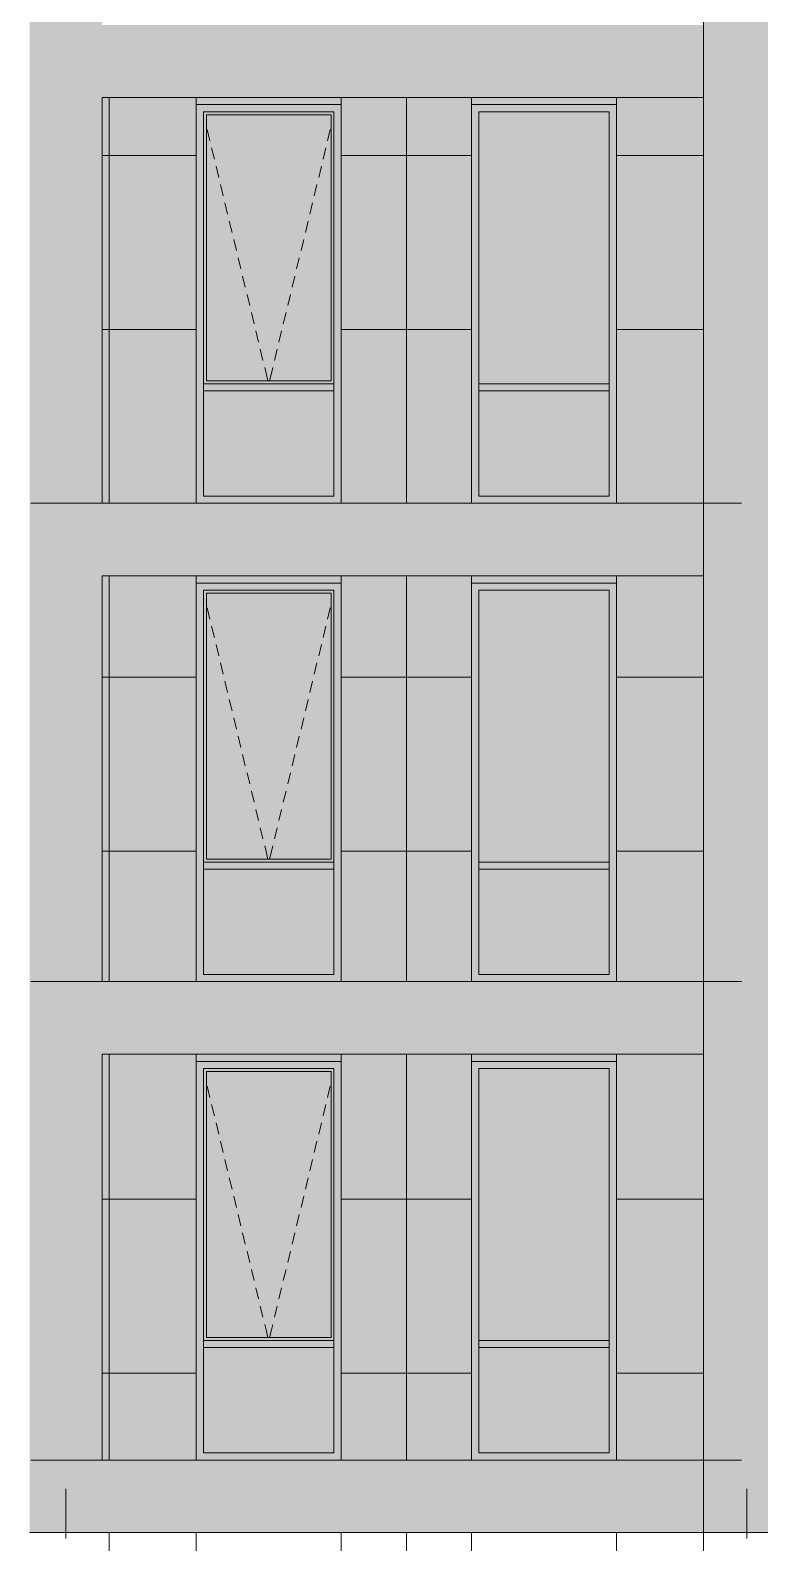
# Model space of a CAD drawing. Header units: millimetres. Extents: x 1499747 to 4230374, y -28481 to 441852.
# Drawn here: x 4146317 to 4151351, y 373458 to 383892 of the extents above; entities that cross this region are included whole.
import ezdxf

# ---------------------------------------------------------------- set-up
doc = ezdxf.new("R2010")
doc.units = ezdxf.units.MM
doc.header["$MEASUREMENT"] = 0
doc.layers.add('Чертеж и Рисунок', color=7, linetype='Continuous')

msp = doc.modelspace()

# ---------------------------------------------------------------- hatches: boundary and pattern name
at = {"layer": 'Чертеж и Рисунок', "linetype": 'Continuous', "lineweight": 0, "true_color": 0xffffff}
for points in [[(4150962.66994, 399933.01142), (4150962.66994, 373528.37108), (4151462.6707, 373528.37108), (4151462.6707, 399933.01142)], [(4146312.76283, 373528.37108), (4146812.7636, 373528.37108), (4146812.7636, 393328.40133), (4146312.76283, 393328.40133)], [(4146812.7636, 383428.3862), (4150962.66994, 383428.3862), (4150962.66994, 383928.38697), (4146812.7636, 383928.38697)], [(4150962.66994, 383428.3862), (4146812.7636, 383428.3862), (4146812.7636, 380628.38193), (4147462.76459, 380628.38193), (4147462.76459, 383378.38613), (4148462.76612, 383378.38613), (4148462.76612, 380628.38193), (4149362.66749, 380628.38193), (4149362.66749, 383378.38613), (4150362.66902, 383378.38613), (4150362.66902, 380628.38193), (4150962.66994, 380628.38193)], [(4146812.7636, 380128.38116), (4150962.66994, 380128.38116), (4150962.66994, 380628.38193), (4146812.7636, 380628.38193)], [(4146812.7636, 377328.37688), (4147462.76459, 377328.37688), (4147462.76459, 380078.38109), (4148462.76612, 380078.38109), (4148462.76612, 377328.37688), (4149362.66749, 377328.37688), (4149362.66749, 380078.38109), (4150362.66902, 380078.38109), (4150362.66902, 377328.37688), (4150962.66994, 377328.37688), (4150962.66994, 380128.38116), (4146812.7636, 380128.38116)], [(4146812.7636, 377328.37688), (4146812.7636, 376828.37612), (4150962.66994, 376828.37612), (4150962.66994, 377328.37688)], [(4146812.7636, 374028.37184), (4147462.76459, 374028.37184), (4147462.76459, 376778.37604), (4148462.76612, 376778.37604), (4148462.76612, 374028.37184), (4149362.66749, 374028.37184), (4149362.66749, 376778.37604), (4150362.66902, 376778.37604), (4150362.66902, 374028.37184), (4150962.66994, 374028.37184), (4150962.66994, 376828.37612), (4146812.7636, 376828.37612)], [(4146812.7636, 373528.37108), (4150962.66994, 373528.37108), (4150962.66994, 374028.37184), (4146812.7636, 374028.37184)]]:
    msp.add_hatch(color=7, dxfattribs=at).paths.add_polyline_path(points)
at = {"layer": 'Чертеж и Рисунок', "linetype": 'Continuous', "lineweight": 0, "true_color": 0x2e2e2e}
for points in [[(4147462.76459, 383028.38559), (4147512.76467, 383028.38559), (4147512.76467, 383328.38605), (4147462.76459, 383378.38613)], [(4147962.76536, 383378.38613), (4147462.76459, 383378.38613), (4147512.76467, 383328.38605), (4147962.76536, 383328.38605)], [(4147962.76536, 383378.38613), (4147962.76536, 383328.38605), (4148412.76604, 383328.38605), (4148462.76612, 383378.38613)], [(4148462.76612, 383028.38559), (4148462.76612, 383378.38613), (4148412.76604, 383328.38605), (4148412.76604, 383028.38559)], [(4149362.66749, 383028.38559), (4149412.66757, 383028.38559), (4149412.66757, 383328.38605), (4149362.66749, 383378.38613)], [(4149862.66826, 383378.38613), (4149362.66749, 383378.38613), (4149412.66757, 383328.38605), (4149862.66826, 383328.38605)], [(4149862.66826, 383378.38613), (4149862.66826, 383328.38605), (4150312.66895, 383328.38605), (4150362.66902, 383378.38613)], [(4150362.66902, 383028.38559), (4150362.66902, 383378.38613), (4150312.66895, 383328.38605), (4150312.66895, 383028.38559)], [(4147462.76459, 381628.38345), (4147512.76467, 381628.38345), (4147512.76467, 383028.38559), (4147462.76459, 383028.38559)], [(4148462.76612, 381628.38345), (4148462.76612, 383028.38559), (4148412.76604, 383028.38559), (4148412.76604, 381628.38345)], [(4149362.66749, 381628.38345), (4149412.66757, 381628.38345), (4149412.66757, 383028.38559), (4149362.66749, 383028.38559)], [(4150362.66902, 381628.38345), (4150362.66902, 383028.38559), (4150312.66895, 383028.38559), (4150312.66895, 381628.38345)], [(4147462.76459, 381428.38315), (4147512.76467, 381428.38315), (4147512.76467, 381628.38345), (4147462.76459, 381628.38345)], [(4148462.76612, 381428.38315), (4148462.76612, 381628.38345), (4148412.76604, 381628.38345), (4148412.76604, 381428.38315)], [(4149362.66749, 381428.38315), (4149412.66757, 381428.38315), (4149412.66757, 381628.38345), (4149362.66749, 381628.38345)], [(4150362.66902, 381428.38315), (4150362.66902, 381628.38345), (4150312.66895, 381628.38345), (4150312.66895, 381428.38315)], [(4147462.76459, 381428.38315), (4147462.76459, 380628.38193), (4147512.76467, 380678.382), (4147512.76467, 381428.38315)], [(4147512.76467, 381453.38319), (4147512.76467, 381403.38311), (4147962.76536, 381403.38311), (4147962.76536, 381453.38319)], [(4147962.76536, 381453.38319), (4147962.76536, 381403.38311), (4148412.76604, 381403.38311), (4148412.76604, 381453.38319)], [(4148462.76612, 381428.38315), (4148412.76604, 381428.38315), (4148412.76604, 380678.382), (4148462.76612, 380628.38193)], [(4149362.66749, 381428.38315), (4149362.66749, 380628.38193), (4149412.66757, 380678.382), (4149412.66757, 381428.38315)], [(4149412.66757, 381403.38311), (4149862.66826, 381403.38311), (4149862.66826, 381453.38319), (4149412.66757, 381453.38319)], [(4149862.66826, 381453.38319), (4149862.66826, 381403.38311), (4150312.66895, 381403.38311), (4150312.66895, 381453.38319)], [(4150362.66902, 381428.38315), (4150312.66895, 381428.38315), (4150312.66895, 380678.382), (4150362.66902, 380628.38193)], [(4147462.76459, 380628.38193), (4147962.76536, 380628.38193), (4147962.76536, 380678.382), (4147512.76467, 380678.382)], [(4147962.76536, 380628.38193), (4148462.76612, 380628.38193), (4148412.76604, 380678.382), (4147962.76536, 380678.382)], [(4149862.66826, 380628.38193), (4149862.66826, 380678.382), (4149412.66757, 380678.382), (4149362.66749, 380628.38193)], [(4149862.66826, 380628.38193), (4150362.66902, 380628.38193), (4150312.66895, 380678.382), (4149862.66826, 380678.382)], [(4147462.76459, 379728.38055), (4147512.76467, 379728.38055), (4147512.76467, 380028.38101), (4147462.76459, 380078.38109)], [(4147462.76459, 380078.38109), (4147512.76467, 380028.38101), (4147962.76536, 380028.38101), (4147962.76536, 380078.38109)], [(4147962.76536, 380078.38109), (4147962.76536, 380028.38101), (4148412.76604, 380028.38101), (4148462.76612, 380078.38109)], [(4148462.76612, 379728.38055), (4148462.76612, 380078.38109), (4148412.76604, 380028.38101), (4148412.76604, 379728.38055)], [(4149362.66749, 379728.38055), (4149412.66757, 379728.38055), (4149412.66757, 380028.38101), (4149362.66749, 380078.38109)], [(4149862.66826, 380078.38109), (4149362.66749, 380078.38109), (4149412.66757, 380028.38101), (4149862.66826, 380028.38101)], [(4149862.66826, 380078.38109), (4149862.66826, 380028.38101), (4150312.66895, 380028.38101), (4150362.66902, 380078.38109)], [(4150362.66902, 379728.38055), (4150362.66902, 380078.38109), (4150312.66895, 380028.38101), (4150312.66895, 379728.38055)], [(4147462.76459, 378328.37841), (4147512.76467, 378328.37841), (4147512.76467, 379728.38055), (4147462.76459, 379728.38055)], [(4148462.76612, 378328.37841), (4148462.76612, 379728.38055), (4148412.76604, 379728.38055), (4148412.76604, 378328.37841)], [(4149362.66749, 378328.37841), (4149412.66757, 378328.37841), (4149412.66757, 379728.38055), (4149362.66749, 379728.38055)], [(4150362.66902, 378328.37841), (4150362.66902, 379728.38055), (4150312.66895, 379728.38055), (4150312.66895, 378328.37841)], [(4147462.76459, 378128.37811), (4147512.76467, 378128.37811), (4147512.76467, 378328.37841), (4147462.76459, 378328.37841)], [(4148462.76612, 378128.37811), (4148462.76612, 378328.37841), (4148412.76604, 378328.37841), (4148412.76604, 378128.37811)], [(4149362.66749, 378128.37811), (4149412.66757, 378128.37811), (4149412.66757, 378328.37841), (4149362.66749, 378328.37841)], [(4150362.66902, 378128.37811), (4150362.66902, 378328.37841), (4150312.66895, 378328.37841), (4150312.66895, 378128.37811)], [(4147512.76467, 378153.37814), (4147512.76467, 378103.37807), (4147962.76536, 378103.37807), (4147962.76536, 378153.37814)], [(4147962.76536, 378153.37814), (4147962.76536, 378103.37807), (4148412.76604, 378103.37807), (4148412.76604, 378153.37814)], [(4149412.66757, 378103.37807), (4149862.66826, 378103.37807), (4149862.66826, 378153.37814), (4149412.66757, 378153.37814)], [(4149862.66826, 378153.37814), (4149862.66826, 378103.37807), (4150312.66895, 378103.37807), (4150312.66895, 378153.37814)], [(4147462.76459, 378128.37811), (4147462.76459, 377328.37688), (4147512.76467, 377378.37696), (4147512.76467, 378128.37811)], [(4148462.76612, 378128.37811), (4148412.76604, 378128.37811), (4148412.76604, 377378.37696), (4148462.76612, 377328.37688)], [(4149362.66749, 378128.37811), (4149362.66749, 377328.37688), (4149412.66757, 377378.37696), (4149412.66757, 378128.37811)], [(4150362.66902, 378128.37811), (4150312.66895, 378128.37811), (4150312.66895, 377378.37696), (4150362.66902, 377328.37688)], [(4147512.76467, 377378.37696), (4147462.76459, 377328.37688), (4147962.76536, 377328.37688), (4147962.76536, 377378.37696)], [(4147962.76536, 377328.37688), (4148462.76612, 377328.37688), (4148412.76604, 377378.37696), (4147962.76536, 377378.37696)], [(4149862.66826, 377328.37688), (4149862.66826, 377378.37696), (4149412.66757, 377378.37696), (4149362.66749, 377328.37688)], [(4149862.66826, 377328.37688), (4150362.66902, 377328.37688), (4150312.66895, 377378.37696), (4149862.66826, 377378.37696)], [(4147462.76459, 376428.37551), (4147512.76467, 376428.37551), (4147512.76467, 376728.37597), (4147462.76459, 376778.37604)], [(4147962.76536, 376778.37604), (4147462.76459, 376778.37604), (4147512.76467, 376728.37597), (4147962.76536, 376728.37597)], [(4147962.76536, 376778.37604), (4147962.76536, 376728.37597), (4148412.76604, 376728.37597), (4148462.76612, 376778.37604)], [(4148462.76612, 376428.37551), (4148462.76612, 376778.37604), (4148412.76604, 376728.37597), (4148412.76604, 376428.37551)], [(4149362.66749, 376428.37551), (4149412.66757, 376428.37551), (4149412.66757, 376728.37597), (4149362.66749, 376778.37604)], [(4149862.66826, 376778.37604), (4149362.66749, 376778.37604), (4149412.66757, 376728.37597), (4149862.66826, 376728.37597)], [(4149862.66826, 376778.37604), (4149862.66826, 376728.37597), (4150312.66895, 376728.37597), (4150362.66902, 376778.37604)], [(4150362.66902, 376428.37551), (4150362.66902, 376778.37604), (4150312.66895, 376728.37597), (4150312.66895, 376428.37551)], [(4147462.76459, 375028.37337), (4147512.76467, 375028.37337), (4147512.76467, 376428.37551), (4147462.76459, 376428.37551)], [(4148462.76612, 375028.37337), (4148462.76612, 376428.37551), (4148412.76604, 376428.37551), (4148412.76604, 375028.37337)], [(4149362.66749, 375028.37337), (4149412.66757, 375028.37337), (4149412.66757, 376428.37551), (4149362.66749, 376428.37551)], [(4150362.66902, 375028.37337), (4150362.66902, 376428.37551), (4150312.66895, 376428.37551), (4150312.66895, 375028.37337)], [(4147462.76459, 374828.37307), (4147512.76467, 374828.37307), (4147512.76467, 375028.37337), (4147462.76459, 375028.37337)], [(4148462.76612, 374828.37307), (4148462.76612, 375028.37337), (4148412.76604, 375028.37337), (4148412.76604, 374828.37307)], [(4149362.66749, 374828.37307), (4149412.66757, 374828.37307), (4149412.66757, 375028.37337), (4149362.66749, 375028.37337)], [(4150362.66902, 374828.37307), (4150362.66902, 375028.37337), (4150312.66895, 375028.37337), (4150312.66895, 374828.37307)], [(4147462.76459, 374828.37307), (4147462.76459, 374028.37184), (4147512.76467, 374078.37192), (4147512.76467, 374828.37307)], [(4147512.76467, 374803.37303), (4147962.76536, 374803.37303), (4147962.76536, 374853.3731), (4147512.76467, 374853.3731)], [(4147962.76536, 374853.3731), (4147962.76536, 374803.37303), (4148412.76604, 374803.37303), (4148412.76604, 374853.3731)], [(4148462.76612, 374828.37307), (4148412.76604, 374828.37307), (4148412.76604, 374078.37192), (4148462.76612, 374028.37184)], [(4149362.66749, 374828.37307), (4149362.66749, 374028.37184), (4149412.66757, 374078.37192), (4149412.66757, 374828.37307)], [(4149412.66757, 374803.37303), (4149862.66826, 374803.37303), (4149862.66826, 374853.3731), (4149412.66757, 374853.3731)], [(4149862.66826, 374853.3731), (4149862.66826, 374803.37303), (4150312.66895, 374803.37303), (4150312.66895, 374853.3731)], [(4150362.66902, 374828.37307), (4150312.66895, 374828.37307), (4150312.66895, 374078.37192), (4150362.66902, 374028.37184)], [(4147462.76459, 374028.37184), (4147962.76536, 374028.37184), (4147962.76536, 374078.37192), (4147512.76467, 374078.37192)], [(4147962.76536, 374028.37184), (4148462.76612, 374028.37184), (4148412.76604, 374078.37192), (4147962.76536, 374078.37192)], [(4149862.66826, 374028.37184), (4149862.66826, 374078.37192), (4149412.66757, 374078.37192), (4149362.66749, 374028.37184)], [(4149862.66826, 374028.37184), (4150362.66902, 374028.37184), (4150312.66895, 374078.37192), (4149862.66826, 374078.37192)]]:
    msp.add_hatch(color=250, dxfattribs=at).paths.add_polyline_path(points)
at = {"layer": 'Чертеж и Рисунок', "linetype": 'Continuous', "lineweight": 0, "true_color": 0xf7fdff}
for points in [[(4147512.76467, 383328.38605), (4147512.76467, 381453.38319), (4147532.7647, 381473.38322), (4147532.7647, 383308.38602)], [(4148412.76604, 383328.38605), (4147512.76467, 383328.38605), (4147532.7647, 383308.38602), (4148392.76601, 383308.38602)], [(4148412.76604, 381453.38319), (4148412.76604, 383328.38605), (4148392.76601, 383308.38602), (4148392.76601, 381473.38322)], [(4147512.76467, 381453.38319), (4148412.76604, 381453.38319), (4148392.76601, 381473.38322), (4147532.7647, 381473.38322)], [(4147512.76467, 378153.37814), (4147532.7647, 378173.37818), (4147532.7647, 380008.38098), (4147512.76467, 380028.38101)], [(4148412.76604, 380028.38101), (4147512.76467, 380028.38101), (4147532.7647, 380008.38098), (4148392.76601, 380008.38098)], [(4148412.76604, 378153.37814), (4148412.76604, 380028.38101), (4148392.76601, 380008.38098), (4148392.76601, 378173.37818)], [(4147512.76467, 378153.37814), (4148412.76604, 378153.37814), (4148392.76601, 378173.37818), (4147532.7647, 378173.37818)], [(4147512.76467, 376728.37597), (4147512.76467, 374853.3731), (4147532.7647, 374873.37313), (4147532.7647, 376708.37594)], [(4148412.76604, 376728.37597), (4147512.76467, 376728.37597), (4147532.7647, 376708.37594), (4148392.76601, 376708.37594)], [(4148412.76604, 374853.3731), (4148412.76604, 376728.37597), (4148392.76601, 376708.37594), (4148392.76601, 374873.37313)], [(4147512.76467, 374853.3731), (4148412.76604, 374853.3731), (4148392.76601, 374873.37313), (4147532.7647, 374873.37313)]]:
    msp.add_hatch(color=7, dxfattribs=at).paths.add_polyline_path(points)
at = {"layer": 'Чертеж и Рисунок', "linetype": 'Continuous', "lineweight": 0, "true_color": 0x84adf9}
for points in [[(4147532.7647, 381473.38322), (4148392.76601, 381473.38322), (4148392.76601, 383308.38602), (4147532.7647, 383308.38602)], [(4149412.66757, 381453.38319), (4150312.66895, 381453.38319), (4150312.66895, 381628.38345), (4150312.66895, 383328.38605), (4149412.66757, 383328.38605)], [(4147512.76467, 380678.382), (4148412.76604, 380678.382), (4148412.76604, 381403.38311), (4147512.76467, 381403.38311)], [(4149412.66757, 381403.38311), (4149412.66757, 380678.382), (4150312.66895, 380678.382), (4150312.66895, 381403.38311)], [(4147532.7647, 378173.37818), (4148392.76601, 378173.37818), (4148392.76601, 380008.38098), (4147532.7647, 380008.38098)], [(4149412.66757, 378153.37814), (4150312.66895, 378153.37814), (4150312.66895, 379728.38055), (4150312.66895, 380028.38101), (4149412.66757, 380028.38101)], [(4147512.76467, 378103.37807), (4147512.76467, 377378.37696), (4148412.76604, 377378.37696), (4148412.76604, 378103.37807)], [(4149412.66757, 378103.37807), (4149412.66757, 377378.37696), (4150312.66895, 377378.37696), (4150312.66895, 378103.37807)], [(4147532.7647, 374873.37313), (4148392.76601, 374873.37313), (4148392.76601, 376708.37594), (4147532.7647, 376708.37594)], [(4149412.66757, 374853.3731), (4150312.66895, 374853.3731), (4150312.66895, 375028.37337), (4150312.66895, 376728.37597), (4149412.66757, 376728.37597)], [(4147512.76467, 374078.37192), (4148412.76604, 374078.37192), (4148412.76604, 374803.37303), (4147512.76467, 374803.37303)], [(4149412.66757, 374803.37303), (4149412.66757, 374078.37192), (4150312.66895, 374078.37192), (4150312.66895, 374803.37303)]]:
    msp.add_hatch(color=161, dxfattribs=at).paths.add_polyline_path(points)

# ---------------------------------------------------------------- linework, layer by layer
at = {"layer": 'Чертеж и Рисунок', "color": 7, "linetype": 'Continuous', "lineweight": 5}
for points in [[(4150962.66994, 373528.37108), (4150962.66994, 393328.40133)], [(4146812.7636, 380628.38193), (4146812.7636, 383428.3862)], [(4146812.7636, 383428.3862), (4150962.66994, 383428.3862)], [(4147462.76459, 380628.38193), (4147462.76459, 383378.38613)], [(4147462.76459, 383378.38613), (4148462.76612, 383378.38613)], [(4149362.66749, 383378.38613), (4150362.66902, 383378.38613)], [(4150362.66902, 383378.38613), (4150362.66902, 380628.38193)], [(4147512.76467, 383028.38559), (4147512.76467, 383328.38605)], [(4147512.76467, 383328.38605), (4147962.76536, 383328.38605)], [(4147532.7647, 383308.38602), (4147532.7647, 381473.38322)], [(4148392.76601, 383308.38602), (4147532.7647, 383308.38602)], [(4147962.76536, 383328.38605), (4148412.76604, 383328.38605)], [(4148392.76601, 381473.38322), (4148392.76601, 383308.38602)], [(4148412.76604, 383028.38559), (4148412.76604, 383328.38605)], [(4149412.66757, 383028.38559), (4149412.66757, 383328.38605)], [(4149412.66757, 383328.38605), (4149862.66826, 383328.38605)], [(4149862.66826, 383328.38605), (4150312.66895, 383328.38605)], [(4150312.66895, 383028.38559), (4150312.66895, 383328.38605)], [(4147512.76467, 381628.38345), (4147512.76467, 383028.38559)], [(4148412.76604, 381628.38345), (4148412.76604, 383028.38559)], [(4149412.66757, 381628.38345), (4149412.66757, 383028.38559)], [(4150312.66895, 381628.38345), (4150312.66895, 383028.38559)], [(4147512.76467, 381453.38319), (4147512.76467, 381628.38345)], [(4148412.76604, 381453.38319), (4148412.76604, 381628.38345)], [(4149412.66757, 381453.38319), (4149412.66757, 381628.38345)], [(4150312.66895, 381453.38319), (4150312.66895, 381628.38345)], [(4147532.7647, 381473.38322), (4148392.76601, 381473.38322)], [(4147512.76467, 381428.38315), (4147512.76467, 381453.38319)], [(4147962.76536, 381453.38319), (4147512.76467, 381453.38319)], [(4147512.76467, 381403.38311), (4147512.76467, 381428.38315)], [(4147512.76467, 380678.382), (4147512.76467, 381403.38311)], [(4147962.76536, 381403.38311), (4147512.76467, 381403.38311)], [(4148412.76604, 381453.38319), (4147962.76536, 381453.38319)], [(4148412.76604, 381403.38311), (4147962.76536, 381403.38311)], [(4148412.76604, 381428.38315), (4148412.76604, 381453.38319)], [(4148412.76604, 381403.38311), (4148412.76604, 381428.38315)], [(4148412.76604, 380678.382), (4148412.76604, 381403.38311)], [(4149412.66757, 381428.38315), (4149412.66757, 381453.38319)], [(4149862.66826, 381453.38319), (4149412.66757, 381453.38319)], [(4149412.66757, 381403.38311), (4149412.66757, 381428.38315)], [(4149412.66757, 380678.382), (4149412.66757, 381403.38311)], [(4149862.66826, 381403.38311), (4149412.66757, 381403.38311)], [(4150312.66895, 381453.38319), (4149862.66826, 381453.38319)], [(4150312.66895, 381403.38311), (4149862.66826, 381403.38311)], [(4150312.66895, 381428.38315), (4150312.66895, 381453.38319)], [(4150312.66895, 381403.38311), (4150312.66895, 381428.38315)], [(4150312.66895, 380678.382), (4150312.66895, 381403.38311)], [(4147962.76536, 380678.382), (4147512.76467, 380678.382)], [(4148412.76604, 380678.382), (4147962.76536, 380678.382)], [(4149862.66826, 380678.382), (4149412.66757, 380678.382)], [(4150312.66895, 380678.382), (4149862.66826, 380678.382)], [(4146812.7636, 380628.38193), (4150962.66994, 380628.38193)], [(4146812.7636, 377328.37688), (4146812.7636, 380128.38116)], [(4146812.7636, 380128.38116), (4150962.66994, 380128.38116)], [(4147462.76459, 377328.37688), (4147462.76459, 380078.38109)], [(4147462.76459, 380078.38109), (4148462.76612, 380078.38109)], [(4147512.76467, 379728.38055), (4147512.76467, 380028.38101)], [(4147512.76467, 380028.38101), (4147962.76536, 380028.38101)], [(4147532.7647, 380008.38098), (4147532.7647, 378173.37818)], [(4148392.76601, 380008.38098), (4147532.7647, 380008.38098)], [(4147962.76536, 380028.38101), (4148412.76604, 380028.38101)], [(4148392.76601, 378173.37818), (4148392.76601, 380008.38098)], [(4148412.76604, 379728.38055), (4148412.76604, 380028.38101)], [(4149362.66749, 380078.38109), (4150362.66902, 380078.38109)], [(4149412.66757, 379728.38055), (4149412.66757, 380028.38101)], [(4149412.66757, 380028.38101), (4149862.66826, 380028.38101)], [(4149862.66826, 380028.38101), (4150312.66895, 380028.38101)], [(4150312.66895, 379728.38055), (4150312.66895, 380028.38101)], [(4150362.66902, 380078.38109), (4150362.66902, 377328.37688)], [(4147512.76467, 378328.37841), (4147512.76467, 379728.38055)], [(4148412.76604, 378328.37841), (4148412.76604, 379728.38055)], [(4149412.66757, 378328.37841), (4149412.66757, 379728.38055)], [(4150312.66895, 378328.37841), (4150312.66895, 379728.38055)], [(4147512.76467, 378153.37814), (4147512.76467, 378328.37841)], [(4148412.76604, 378153.37814), (4148412.76604, 378328.37841)], [(4149412.66757, 378153.37814), (4149412.66757, 378328.37841)], [(4150312.66895, 378153.37814), (4150312.66895, 378328.37841)], [(4147512.76467, 378128.37811), (4147512.76467, 378153.37814)], [(4147962.76536, 378153.37814), (4147512.76467, 378153.37814)], [(4147532.7647, 378173.37818), (4148392.76601, 378173.37818)], [(4148412.76604, 378153.37814), (4147962.76536, 378153.37814)], [(4148412.76604, 378128.37811), (4148412.76604, 378153.37814)], [(4149412.66757, 378128.37811), (4149412.66757, 378153.37814)], [(4149862.66826, 378153.37814), (4149412.66757, 378153.37814)], [(4150312.66895, 378153.37814), (4149862.66826, 378153.37814)], [(4150312.66895, 378128.37811), (4150312.66895, 378153.37814)], [(4147512.76467, 378103.37807), (4147512.76467, 378128.37811)], [(4147512.76467, 377378.37696), (4147512.76467, 378103.37807)], [(4147962.76536, 378103.37807), (4147512.76467, 378103.37807)], [(4148412.76604, 378103.37807), (4147962.76536, 378103.37807)], [(4148412.76604, 378103.37807), (4148412.76604, 378128.37811)], [(4148412.76604, 377378.37696), (4148412.76604, 378103.37807)], [(4149412.66757, 378103.37807), (4149412.66757, 378128.37811)], [(4149412.66757, 377378.37696), (4149412.66757, 378103.37807)], [(4149862.66826, 378103.37807), (4149412.66757, 378103.37807)], [(4150312.66895, 378103.37807), (4149862.66826, 378103.37807)], [(4150312.66895, 378103.37807), (4150312.66895, 378128.37811)], [(4150312.66895, 377378.37696), (4150312.66895, 378103.37807)], [(4146812.7636, 377328.37688), (4150962.66994, 377328.37688)], [(4147962.76536, 377378.37696), (4147512.76467, 377378.37696)], [(4148412.76604, 377378.37696), (4147962.76536, 377378.37696)], [(4149862.66826, 377378.37696), (4149412.66757, 377378.37696)], [(4150312.66895, 377378.37696), (4149862.66826, 377378.37696)], [(4146812.7636, 374028.37184), (4146812.7636, 376828.37612)], [(4146812.7636, 376828.37612), (4150962.66994, 376828.37612)], [(4147462.76459, 374028.37184), (4147462.76459, 376778.37604)], [(4147462.76459, 376778.37604), (4148462.76612, 376778.37604)], [(4149362.66749, 376778.37604), (4150362.66902, 376778.37604)], [(4150362.66902, 376778.37604), (4150362.66902, 374028.37184)], [(4147512.76467, 376428.37551), (4147512.76467, 376728.37597)], [(4147512.76467, 376728.37597), (4147962.76536, 376728.37597)], [(4147532.7647, 376708.37594), (4147532.7647, 374873.37313)], [(4148392.76601, 376708.37594), (4147532.7647, 376708.37594)], [(4147962.76536, 376728.37597), (4148412.76604, 376728.37597)], [(4148392.76601, 374873.37313), (4148392.76601, 376708.37594)], [(4148412.76604, 376428.37551), (4148412.76604, 376728.37597)], [(4149412.66757, 376428.37551), (4149412.66757, 376728.37597)], [(4149412.66757, 376728.37597), (4149862.66826, 376728.37597)], [(4149862.66826, 376728.37597), (4150312.66895, 376728.37597)], [(4150312.66895, 376428.37551), (4150312.66895, 376728.37597)], [(4147512.76467, 375028.37337), (4147512.76467, 376428.37551)], [(4148412.76604, 375028.37337), (4148412.76604, 376428.37551)], [(4149412.66757, 375028.37337), (4149412.66757, 376428.37551)], [(4150312.66895, 375028.37337), (4150312.66895, 376428.37551)], [(4147512.76467, 374853.3731), (4147512.76467, 375028.37337)], [(4148412.76604, 374853.3731), (4148412.76604, 375028.37337)], [(4149412.66757, 374853.3731), (4149412.66757, 375028.37337)], [(4150312.66895, 374853.3731), (4150312.66895, 375028.37337)], [(4147512.76467, 374828.37307), (4147512.76467, 374853.3731)], [(4147962.76536, 374853.3731), (4147512.76467, 374853.3731)], [(4147512.76467, 374803.37303), (4147512.76467, 374828.37307)], [(4147512.76467, 374078.37192), (4147512.76467, 374803.37303)], [(4147962.76536, 374803.37303), (4147512.76467, 374803.37303)], [(4147532.7647, 374873.37313), (4148392.76601, 374873.37313)], [(4148412.76604, 374853.3731), (4147962.76536, 374853.3731)], [(4148412.76604, 374803.37303), (4147962.76536, 374803.37303)], [(4148412.76604, 374828.37307), (4148412.76604, 374853.3731)], [(4148412.76604, 374803.37303), (4148412.76604, 374828.37307)], [(4148412.76604, 374078.37192), (4148412.76604, 374803.37303)], [(4149412.66757, 374828.37307), (4149412.66757, 374853.3731)], [(4149862.66826, 374853.3731), (4149412.66757, 374853.3731)], [(4149412.66757, 374803.37303), (4149412.66757, 374828.37307)], [(4149412.66757, 374078.37192), (4149412.66757, 374803.37303)], [(4149862.66826, 374803.37303), (4149412.66757, 374803.37303)], [(4150312.66895, 374853.3731), (4149862.66826, 374853.3731)], [(4150312.66895, 374803.37303), (4149862.66826, 374803.37303)], [(4150312.66895, 374828.37307), (4150312.66895, 374853.3731)], [(4150312.66895, 374803.37303), (4150312.66895, 374828.37307)], [(4150312.66895, 374078.37192), (4150312.66895, 374803.37303)], [(4147962.76536, 374078.37192), (4147512.76467, 374078.37192)], [(4148412.76604, 374078.37192), (4147962.76536, 374078.37192)], [(4149862.66826, 374078.37192), (4149412.66757, 374078.37192)], [(4150312.66895, 374078.37192), (4149862.66826, 374078.37192)], [(4146812.7636, 374028.37184), (4150962.66994, 374028.37184)], [(4146312.76283, 373528.37108), (4146812.7636, 373528.37108)], [(4146812.7636, 373528.37108), (4150962.66994, 373528.37108)], [(4150962.66994, 373528.37108), (4151462.6707, 373528.37108)]]:
    msp.add_lwpolyline(points, dxfattribs=at)
at = {"layer": 'Чертеж и Рисунок', "color": 253, "linetype": 'Continuous', "lineweight": 5, "true_color": 0xaaaaaa}
for points in [[(4146862.56367, 383428.3862), (4146862.56367, 380628.38193)], [(4147462.76459, 383428.3862), (4147462.76459, 380628.38193)], [(4148462.76612, 383428.3862), (4148462.76612, 380628.38193)], [(4148912.76681, 383428.3862), (4148912.76681, 380628.38193)], [(4149362.66749, 383428.3862), (4149362.66749, 380628.38193)], [(4150362.76902, 383428.3862), (4150362.76902, 380628.38193)], [(4146812.7636, 383027.98559), (4147462.76459, 383027.98559)], [(4148462.76612, 383027.98559), (4149362.66749, 383027.98559)], [(4149362.66749, 383027.98559), (4149362.76749, 383027.98559)], [(4150362.76902, 383027.98559), (4150962.66994, 383027.98559)], [(4146812.7636, 381827.98376), (4147462.76459, 381827.98376)], [(4148462.76612, 381827.98376), (4149362.66749, 381827.98376)], [(4149362.66749, 381827.98376), (4149362.76749, 381827.98376)], [(4150362.76902, 381827.98376), (4150962.66994, 381827.98376)], [(4146862.56367, 380128.38116), (4146862.56367, 377328.37688)], [(4147462.76459, 380128.38116), (4147462.76459, 377328.37688)], [(4148462.76612, 380128.38116), (4148462.76612, 377328.37688)], [(4148912.76681, 380128.38116), (4148912.76681, 377328.37688)], [(4149362.66749, 380128.38116), (4149362.66749, 377328.37688)], [(4150362.76902, 380128.38116), (4150362.76902, 377328.37688)], [(4146812.7636, 379427.98009), (4147462.76459, 379427.98009)], [(4148462.76612, 379427.98009), (4149362.66749, 379427.98009)], [(4149362.66749, 379427.98009), (4149362.76749, 379427.98009)], [(4150362.76902, 379427.98009), (4150962.66994, 379427.98009)], [(4146812.7636, 378227.97826), (4147462.76459, 378227.97826)], [(4148462.76612, 378227.97826), (4149362.66749, 378227.97826)], [(4149362.66749, 378227.97826), (4149362.76749, 378227.97826)], [(4150362.76902, 378227.97826), (4150962.66994, 378227.97826)], [(4146862.56367, 376828.37612), (4146862.56367, 374028.37184)], [(4147462.76459, 376828.37612), (4147462.76459, 374028.37184)], [(4148462.76612, 376828.37612), (4148462.76612, 374028.37184)], [(4148912.76681, 376828.37612), (4148912.76681, 374028.37184)], [(4149362.66749, 376828.37612), (4149362.66749, 374028.37184)], [(4150362.76902, 376828.37612), (4150362.76902, 374028.37184)], [(4146812.7636, 375827.97459), (4147462.76459, 375827.97459)], [(4148462.76612, 375827.97459), (4149362.66749, 375827.97459)], [(4149362.66749, 375827.97459), (4149362.76749, 375827.97459)], [(4150362.76902, 375827.97459), (4150962.66994, 375827.97459)], [(4146812.7636, 374627.97276), (4147462.76459, 374627.97276)], [(4148462.76612, 374627.97276), (4149362.66749, 374627.97276)], [(4149362.66749, 374627.97276), (4149362.76749, 374627.97276)], [(4150362.76902, 374627.97276), (4150962.66994, 374627.97276)], [(4146862.56367, 373528.37108), (4146862.56367, 363828.35626)], [(4147462.76459, 373528.37108), (4147462.76459, 368078.36275)], [(4148462.76612, 373528.37108), (4148462.76612, 368078.36275)], [(4148912.76681, 373528.37108), (4148912.76681, 368078.36275)], [(4149362.66749, 373528.37108), (4149362.66749, 368078.36275)], [(4150362.76902, 373528.37108), (4150362.76902, 368078.36275)], [(4150962.66994, 373528.37108), (4150962.66994, 363828.35626)]]:
    msp.add_lwpolyline(points, dxfattribs=at)
at = {"layer": 'Чертеж и Рисунок', "color": 23, "linetype": 'Continuous', "lineweight": 5, "true_color": 0xbf8080}
for points in [[(4147538.26471, 383207.08587), (4147557.06474, 383129.28575)], [(4148387.266, 383207.08587), (4148368.56598, 383129.28575)], [(4147568.76475, 383080.68567), (4147587.56478, 383002.88555)], [(4148356.76596, 383080.68567), (4148338.06593, 383002.88555)], [(4147599.2648, 382954.28548), (4147618.06483, 382876.58536)], [(4148326.26591, 382954.28548), (4148307.56588, 382876.58536)], [(4147629.86485, 382827.98529), (4147648.56488, 382750.18517)], [(4148295.76586, 382827.98529), (4148277.06584, 382750.18517)], [(4147660.36489, 382701.58509), (4147679.06492, 382623.78497)], [(4148265.26582, 382701.58509), (4148246.56579, 382623.78497)], [(4147690.86494, 382575.1849), (4147709.56497, 382497.48478)], [(4148234.76577, 382575.1849), (4148215.96574, 382497.48478)], [(4147721.36499, 382448.78471), (4147740.06502, 382371.08459)], [(4148204.26572, 382448.78471), (4148185.4657, 382371.08459)], [(4147751.86503, 382322.48451), (4147770.56506, 382244.6844)], [(4148173.76568, 382322.48451), (4148154.96565, 382244.6844)], [(4147782.36508, 382196.08432), (4147801.06511, 382118.2842)], [(4148143.26563, 382196.08432), (4148124.4656, 382118.2842)], [(4147812.86513, 382069.68413), (4147831.56515, 381991.98401)], [(4148112.76558, 382069.68413), (4148093.96556, 381991.98401)], [(4147843.36517, 381943.38394), (4147862.0652, 381865.58382)], [(4148082.26554, 381943.38394), (4148063.46551, 381865.58382)], [(4147873.86522, 381816.98374), (4147892.56525, 381739.18362)], [(4148051.76549, 381816.98374), (4148032.96546, 381739.18362)], [(4147904.36527, 381690.58355), (4147923.16529, 381612.88343)], [(4148021.26544, 381690.58355), (4148002.46542, 381612.88343)], [(4147934.86531, 381564.28336), (4147944.06533, 381526.1833)], [(4147944.06533, 381526.1833), (4147956.76535, 381473.38322)], [(4147981.56538, 381526.1833), (4147968.86536, 381473.38322)], [(4147990.7654, 381564.28336), (4147981.56538, 381526.1833)], [(4147538.26471, 379907.08082), (4147557.06474, 379829.28071)], [(4148387.266, 379907.08082), (4148368.56598, 379829.28071)], [(4147568.76475, 379780.68063), (4147587.56478, 379702.88051)], [(4148356.76596, 379780.68063), (4148338.06593, 379702.88051)], [(4147599.2648, 379654.28044), (4147618.06483, 379576.58032)], [(4148326.26591, 379654.28044), (4148307.56588, 379576.58032)], [(4147629.86485, 379527.98024), (4147648.56488, 379450.18013)], [(4148295.76586, 379527.98024), (4148277.06584, 379450.18013)], [(4147660.36489, 379401.58005), (4147679.06492, 379323.77993)], [(4148265.26582, 379401.58005), (4148246.56579, 379323.77993)], [(4147690.86494, 379275.17986), (4147709.56497, 379197.47974)], [(4148234.76577, 379275.17986), (4148215.96574, 379197.47974)], [(4147721.36499, 379148.77967), (4147740.06502, 379071.07955)], [(4148204.26572, 379148.77967), (4148185.4657, 379071.07955)], [(4147751.86503, 379022.47947), (4147770.56506, 378944.67935)], [(4148173.76568, 379022.47947), (4148154.96565, 378944.67935)], [(4147782.36508, 378896.07928), (4147801.06511, 378818.27916)], [(4148143.26563, 378896.07928), (4148124.4656, 378818.27916)], [(4147812.86513, 378769.67909), (4147831.56515, 378691.97897)], [(4148112.76558, 378769.67909), (4148093.96556, 378691.97897)], [(4147843.36517, 378643.37889), (4147862.0652, 378565.57877)], [(4148082.26554, 378643.37889), (4148063.46551, 378565.57877)], [(4147873.86522, 378516.9787), (4147892.56525, 378439.17858)], [(4148051.76549, 378516.9787), (4148032.96546, 378439.17858)], [(4147904.36527, 378390.57851), (4147923.16529, 378312.87839)], [(4148021.26544, 378390.57851), (4148002.46542, 378312.87839)], [(4147934.86531, 378264.27831), (4147944.06533, 378226.17826)], [(4147990.7654, 378264.27831), (4147981.56538, 378226.17826)], [(4147944.06533, 378226.17826), (4147956.76535, 378173.37818)], [(4147981.56538, 378226.17826), (4147968.86536, 378173.37818)], [(4147538.26471, 376607.07578), (4147557.06474, 376529.27566)], [(4148387.266, 376607.07578), (4148368.56598, 376529.27566)], [(4147568.76475, 376480.67559), (4147587.56478, 376402.87547)], [(4148356.76596, 376480.67559), (4148338.06593, 376402.87547)], [(4147599.2648, 376354.2754), (4147618.06483, 376276.57528)], [(4148326.26591, 376354.2754), (4148307.56588, 376276.57528)], [(4147629.86485, 376227.9752), (4147648.56488, 376150.17508)], [(4148295.76586, 376227.9752), (4148277.06584, 376150.17508)], [(4147660.36489, 376101.57501), (4147679.06492, 376023.77489)], [(4148265.26582, 376101.57501), (4148246.56579, 376023.77489)], [(4147690.86494, 375975.17482), (4147709.56497, 375897.4747)], [(4148234.76577, 375975.17482), (4148215.96574, 375897.4747)], [(4147721.36499, 375848.77462), (4147740.06502, 375771.07451)], [(4148204.26572, 375848.77462), (4148185.4657, 375771.07451)], [(4147751.86503, 375722.47443), (4147770.56506, 375644.67431)], [(4148173.76568, 375722.47443), (4148154.96565, 375644.67431)], [(4147782.36508, 375596.07424), (4147801.06511, 375518.27412)], [(4148143.26563, 375596.07424), (4148124.4656, 375518.27412)], [(4147812.86513, 375469.67404), (4147831.56515, 375391.97393)], [(4148112.76558, 375469.67404), (4148093.96556, 375391.97393)], [(4147843.36517, 375343.37385), (4147862.0652, 375265.57373)], [(4148082.26554, 375343.37385), (4148063.46551, 375265.57373)], [(4147873.86522, 375216.97366), (4147892.56525, 375139.17354)], [(4148051.76549, 375216.97366), (4148032.96546, 375139.17354)], [(4147904.36527, 375090.57347), (4147923.16529, 375012.87335)], [(4148021.26544, 375090.57347), (4148002.46542, 375012.87335)], [(4147934.86531, 374964.27327), (4147944.06533, 374926.17321)], [(4147944.06533, 374926.17321), (4147956.76535, 374873.37313)], [(4147981.56538, 374926.17321), (4147968.86536, 374873.37313)], [(4147990.7654, 374964.27327), (4147981.56538, 374926.17321)]]:
    msp.add_lwpolyline(points, dxfattribs=at)
at = {"layer": 'Чертеж и Рисунок', "color": 1, "linetype": 'Continuous', "lineweight": 0}
for points in [[(4146321.26285, 380628.38193), (4146850.46366, 380628.38193)], [(4147062.16398, 380628.38193), (4147203.26419, 380628.38193)], [(4147414.96452, 380628.38193), (4147944.06533, 380628.38193)], [(4148155.76565, 380628.38193), (4148296.86587, 380628.38193)], [(4148508.56619, 380628.38193), (4149037.667, 380628.38193)], [(4149249.36732, 380628.38193), (4149390.46754, 380628.38193)], [(4149602.16786, 380628.38193), (4150131.26867, 380628.38193)], [(4150342.96899, 380628.38193), (4150484.06921, 380628.38193)], [(4150695.76953, 380628.38193), (4151224.97034, 380628.38193)], [(4146321.26285, 377328.37688), (4146850.46366, 377328.37688)], [(4147062.16398, 377328.37688), (4147203.26419, 377328.37688)], [(4147414.96452, 377328.37688), (4147944.06533, 377328.37688)], [(4148155.76565, 377328.37688), (4148296.86587, 377328.37688)], [(4148508.56619, 377328.37688), (4149037.667, 377328.37688)], [(4149249.36732, 377328.37688), (4149390.46754, 377328.37688)], [(4149602.16786, 377328.37688), (4150131.26867, 377328.37688)], [(4150342.96899, 377328.37688), (4150484.06921, 377328.37688)], [(4150695.76953, 377328.37688), (4151224.97034, 377328.37688)], [(4146321.26285, 374028.37184), (4146850.46366, 374028.37184)], [(4147062.16398, 374028.37184), (4147203.26419, 374028.37184)], [(4147414.96452, 374028.37184), (4147944.06533, 374028.37184)], [(4148155.76565, 374028.37184), (4148296.86587, 374028.37184)], [(4148508.56619, 374028.37184), (4149037.667, 374028.37184)], [(4149249.36732, 374028.37184), (4149390.46754, 374028.37184)], [(4149602.16786, 374028.37184), (4150131.26867, 374028.37184)], [(4150342.96899, 374028.37184), (4150484.06921, 374028.37184)], [(4150695.76953, 374028.37184), (4151224.97034, 374028.37184)]]:
    msp.add_lwpolyline(points, dxfattribs=at)
at = {"layer": 'Чертеж и Рисунок', "color": 8, "linetype": 'Continuous', "lineweight": 15}
for points in [[(4146562.76322, 373487.17102), (4146562.76322, 373828.37154)], [(4151262.7704, 373487.17102), (4151262.7704, 373828.37154)]]:
    msp.add_lwpolyline(points, dxfattribs=at)

doc.saveas('drawing.dxf')
